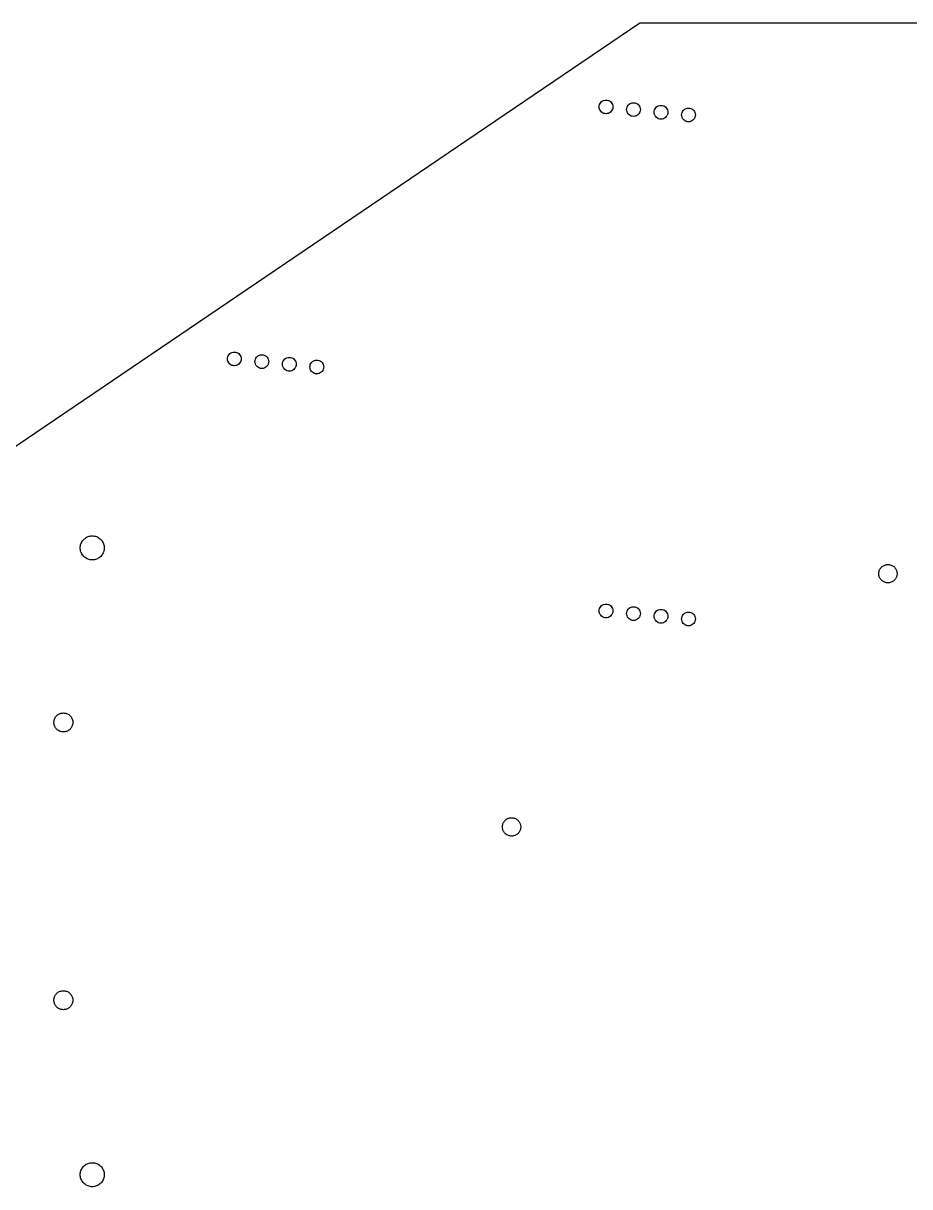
# Model space of a CAD drawing. Extents: x 0 to 867, y 0 to 569.
# Drawn here: x 434.3 to 627.7, y 281.7 to 535.6 of the extents above; entities that cross this region are included whole.
import ezdxf

# ---------------------------------------------------------------- set-up
doc = ezdxf.new("R2010")
doc.units = 0
doc.layers.add('Layer_1', color=7, linetype='CONTINUOUS')

msp = doc.modelspace()

# ---------------------------------------------------------------- linework, layer by layer
at = {"layer": 'Layer_1', "color": 7}
for p, q in [((568.847094, 535.6), (424.321997, 437.599998)), ((630.464108, 535.6), (568.847094, 535.6)), ((561.443079, 518.849998), (561.443079, 518.849998)), ((567.444817, 518.266811), (567.444817, 518.266811)), ((573.446554, 517.683624), (573.446554, 517.683624)), ((579.443099, 517.099997), (579.443099, 517.099997)), ((480.332045, 463.849998), (480.332045, 463.849998)), ((486.333783, 463.266811), (486.333783, 463.266811)), ((492.335521, 462.683624), (492.335521, 462.683624)), ((498.332066, 462.099997), (498.332066, 462.099997)), ((449.332051, 423.725), (449.332051, 423.725)), ((622.964108, 417.475), (622.964108, 417.475)), ((561.443079, 408.849998), (561.443079, 408.849998)), ((567.444817, 408.266811), (567.444817, 408.266811)), ((573.446554, 407.683624), (573.446554, 407.683624)), ((579.443099, 407.1), (579.443099, 407.1)), ((443.032061, 385.085888), (443.032061, 385.085888)), ((540.832051, 362.199999), (540.832051, 362.199999)), ((443.032061, 324.464108), (443.032061, 324.464108)), ((449.332051, 286.925), (449.332051, 286.925))]:
    msp.add_line(p, q, dxfattribs=at)
for points, knots in [([(561.443079, 518.849998), (561.267652, 518.832142), (560.919309, 518.796686), (560.458907, 518.520634), (560.116578, 518.116338), (559.935028, 517.615609), (559.935028, 517.084274), (560.116577, 516.584243), (560.458907, 516.177157), (560.919309, 515.911468), (561.443081, 515.819041), (561.966853, 515.911469), (562.427265, 516.177151), (562.769574, 516.584252), (562.951153, 517.084268), (562.951153, 517.615615), (562.769574, 518.116329), (562.427265, 518.520641), (561.966853, 518.796685), (561.618508, 518.832142), (561.443079, 518.849998)], [0, 0, 0, 0, 0.523586, 1.039674, 1.563268, 2.086856, 2.60295, 3.12654, 3.650134, 4.166223, 4.689808, 5.2134, 5.729494, 6.25308, 6.776676, 7.29277, 7.816365, 8.339951, 8.856045, 9.379637, 9.379637, 9.379637, 9.379637]), ([(567.444817, 518.266811), (567.269448, 518.248889), (566.921217, 518.2133), (566.461026, 517.937197), (566.118864, 517.532951), (565.937412, 517.032346), (565.937412, 516.501161), (566.118865, 516.001258), (566.461025, 515.594211), (566.921217, 515.32851), (567.444823, 515.235741), (567.968428, 515.328507), (568.428628, 515.594205), (568.770766, 516.001265), (568.952222, 516.50116), (568.952222, 517.032347), (568.770767, 517.532944), (568.428627, 517.937203), (567.968428, 518.213303), (567.620191, 518.248889), (567.444817, 518.266811)], [0, 0, 0, 0, 0.523436, 1.039391, 1.562845, 2.086289, 2.602244, 3.125689, 3.649144, 4.165098, 4.688534, 5.211988, 5.727943, 6.251386, 6.77483, 7.290785, 7.81423, 8.337672, 8.853627, 9.377081, 9.377081, 9.377081, 9.377081]), ([(573.446554, 517.683624), (573.271125, 517.665768), (572.92278, 517.630312), (572.46237, 517.354265), (572.120055, 516.949957), (571.938503, 516.449234), (571.938503, 515.917898), (572.120055, 515.417874), (572.46237, 515.010777), (572.92278, 514.745094), (573.446555, 514.652669), (573.970329, 514.745094), (574.43074, 515.010777), (574.773049, 515.417878), (574.954629, 515.917893), (574.954629, 516.449239), (574.773049, 516.949953), (574.430741, 517.354266), (573.970329, 517.630311), (573.621983, 517.665768), (573.446554, 517.683624)], [0, 0, 0, 0, 0.523592, 1.039686, 1.563274, 2.086862, 2.602955, 3.126543, 3.650129, 4.166224, 4.689815, 5.213407, 5.729501, 6.253088, 6.776682, 7.292775, 7.81637, 8.339957, 8.856051, 9.379643, 9.379643, 9.379643, 9.379643]), ([(579.443099, 517.099997), (579.26767, 517.082142), (578.919325, 517.046686), (578.458914, 516.77064), (578.116604, 516.366328), (577.935025, 515.865614), (577.935025, 515.334269), (578.116604, 514.834253), (578.458914, 514.427152), (578.919325, 514.161469), (579.443097, 514.06904), (579.966869, 514.161468), (580.427271, 514.427159), (580.7696, 514.834244), (580.95115, 515.334274), (580.95115, 515.865609), (580.7696, 516.366337), (580.427271, 516.770634), (579.966869, 517.046687), (579.618527, 517.082142), (579.443099, 517.099997)], [0, 0, 0, 0, 0.523592, 1.039686, 1.563272, 2.086867, 2.60296, 3.126554, 3.650141, 4.166235, 4.689828, 5.213413, 5.729502, 6.253097, 6.776685, 7.292778, 7.816366, 8.339961, 8.85605, 9.379635, 9.379635, 9.379635, 9.379635]), ([(480.332045, 463.849998), (480.156677, 463.832076), (479.808446, 463.796488), (479.348254, 463.520385), (479.006094, 463.116138), (478.82464, 462.615534), (478.824641, 462.084349), (479.006093, 461.584445), (479.348254, 461.177399), (479.808446, 460.911697), (480.332052, 460.818927), (480.855657, 460.911695), (481.315856, 461.177393), (481.657996, 461.584452), (481.83945, 462.084348), (481.839451, 462.615535), (481.657995, 463.116131), (481.315856, 463.520391), (480.855657, 463.79649), (480.50742, 463.832076), (480.332045, 463.849998)], [0, 0, 0, 0, 0.523436, 1.03939, 1.562845, 2.086289, 2.602244, 3.125689, 3.649143, 4.165098, 4.688534, 5.211988, 5.727943, 6.251385, 6.774831, 7.290785, 7.814229, 8.337672, 8.853627, 9.377081, 9.377081, 9.377081, 9.377081]), ([(486.333783, 463.266811), (486.158354, 463.248955), (485.810008, 463.213498), (485.349598, 462.937452), (485.007284, 462.533144), (484.825732, 462.032421), (484.825732, 461.501085), (485.007283, 461.001061), (485.349599, 460.593964), (485.810008, 460.328282), (486.333783, 460.235854), (486.857557, 460.328282), (487.317969, 460.593964), (487.660278, 461.001065), (487.841857, 461.50108), (487.841858, 462.032426), (487.660277, 462.53314), (487.317969, 462.937453), (486.857557, 463.213498), (486.509212, 463.248955), (486.333783, 463.266811)], [0, 0, 0, 0, 0.523592, 1.039686, 1.563274, 2.086861, 2.602954, 3.126543, 3.650129, 4.166223, 4.689815, 5.213407, 5.7295, 6.253087, 6.776682, 7.292775, 7.816368, 8.339956, 8.85605, 9.379642, 9.379642, 9.379642, 9.379642]), ([(492.335521, 462.683624), (492.160092, 462.665768), (491.811747, 462.630311), (491.351335, 462.354266), (491.009026, 461.949953), (490.827446, 461.449239), (490.827446, 460.917893), (491.009026, 460.417878), (491.351335, 460.010777), (491.811746, 459.745094), (492.335521, 459.652668), (492.859296, 459.745094), (493.319705, 460.010777), (493.66202, 460.417873), (493.843572, 460.917898), (493.843572, 461.449234), (493.66202, 461.949957), (493.319706, 462.354265), (492.859296, 462.630311), (492.51095, 462.665768), (492.335521, 462.683624)], [0, 0, 0, 0, 0.523592, 1.039686, 1.563274, 2.086868, 2.602961, 3.126556, 3.650142, 4.166236, 4.689828, 5.21342, 5.729514, 6.253101, 6.776688, 7.292782, 7.81637, 8.339957, 8.856051, 9.379643, 9.379643, 9.379643, 9.379643]), ([(498.332066, 462.099997), (498.156637, 462.082142), (497.808291, 462.046686), (497.34788, 461.77064), (497.005571, 461.366328), (496.823991, 460.865614), (496.823991, 460.334269), (497.005571, 459.834253), (497.34788, 459.427152), (497.808291, 459.161469), (498.332063, 459.06904), (498.855836, 459.161468), (499.316237, 459.427159), (499.658567, 459.834244), (499.840117, 460.334274), (499.840117, 460.865609), (499.658567, 461.366337), (499.316238, 461.770634), (498.855836, 462.046687), (498.507493, 462.082142), (498.332066, 462.099997)], [0, 0, 0, 0, 0.523592, 1.039686, 1.563272, 2.086867, 2.60296, 3.126554, 3.650141, 4.166235, 4.689828, 5.213413, 5.729502, 6.253097, 6.776685, 7.292778, 7.816366, 8.339961, 8.85605, 9.379635, 9.379635, 9.379635, 9.379635]), ([(449.332051, 423.725), (449.025149, 423.693636), (448.41574, 423.631358), (447.610395, 423.148186), (447.011663, 422.440725), (446.6941, 421.564689), (446.694101, 420.635106), (447.011662, 419.760296), (447.610395, 419.047937), (448.41574, 418.582968), (449.332051, 418.420623), (450.248365, 418.582969), (451.053713, 419.047941), (451.65247, 419.760289), (451.970028, 420.635107), (451.970029, 421.564688), (451.652469, 422.440732), (451.053714, 423.148183), (450.248365, 423.631358), (449.638953, 423.693636), (449.332051, 423.725)], [0, 0, 0, 0, 0.916034, 1.818953, 2.734974, 3.651004, 4.553925, 5.469957, 6.385976, 7.288895, 8.204928, 9.120963, 10.023888, 10.93992, 11.855952, 12.758873, 13.674903, 14.590937, 15.493862, 16.409897, 16.409897, 16.409897, 16.409897]), ([(622.964108, 417.475), (622.730279, 417.451103), (622.265966, 417.403653), (621.65237, 417.035519), (621.196175, 416.49651), (620.954227, 415.829048), (620.954227, 415.120795), (621.196175, 414.454267), (621.65237, 413.911526), (622.265966, 413.557263), (622.964108, 413.433571), (623.66225, 413.557263), (624.275847, 413.911526), (624.732042, 414.454267), (624.97399, 415.120795), (624.97399, 415.829048), (624.732041, 416.49651), (624.275847, 417.035519), (623.662251, 417.403653), (623.197938, 417.451103), (622.964108, 417.475)], [0, 0, 0, 0, 0.697929, 1.385871, 2.083799, 2.781728, 3.469668, 4.167597, 4.865525, 5.553466, 6.251395, 6.949323, 7.637264, 8.335192, 9.033121, 9.721061, 10.41899, 11.116918, 11.80486, 12.502789, 12.502789, 12.502789, 12.502789]), ([(561.443079, 408.849998), (561.267652, 408.832143), (560.919309, 408.796688), (560.458907, 408.520634), (560.116578, 408.116338), (559.935028, 407.615609), (559.935028, 407.084275), (560.116578, 406.584245), (560.458906, 406.177158), (560.919309, 405.911468), (561.443081, 405.819041), (561.966853, 405.911469), (562.427265, 406.177151), (562.769573, 406.584254), (562.951153, 407.084269), (562.951153, 407.615615), (562.769574, 408.116329), (562.427265, 408.520641), (561.966853, 408.796687), (561.618508, 408.832142), (561.443079, 408.849998)], [0, 0, 0, 0, 0.523586, 1.039674, 1.563269, 2.086857, 2.60295, 3.126538, 3.650134, 4.166222, 4.689808, 5.2134, 5.729494, 6.253082, 6.776676, 7.29277, 7.816364, 8.339951, 8.856045, 9.379636, 9.379636, 9.379636, 9.379636]), ([(567.444817, 408.266811), (567.269388, 408.248955), (566.921042, 408.213498), (566.460632, 407.937452), (566.118318, 407.533144), (565.936765, 407.032421), (565.936766, 406.501085), (566.118317, 406.00106), (566.460632, 405.593964), (566.921042, 405.32828), (567.444817, 405.235855), (567.968591, 405.328281), (568.429002, 405.593963), (568.771312, 406.001065), (568.952891, 406.50108), (568.952891, 407.032426), (568.771311, 407.533139), (568.429003, 407.937453), (567.968591, 408.213498), (567.620245, 408.248955), (567.444817, 408.266811)], [0, 0, 0, 0, 0.523592, 1.039686, 1.563274, 2.086861, 2.602954, 3.126543, 3.650129, 4.166223, 4.689815, 5.213407, 5.729501, 6.253088, 6.776683, 7.292776, 7.816369, 8.339957, 8.856051, 9.379643, 9.379643, 9.379643, 9.379643]), ([(573.446554, 407.683624), (573.271125, 407.665768), (572.92278, 407.630311), (572.46237, 407.354265), (572.120055, 406.949957), (571.938503, 406.449234), (571.938503, 405.917898), (572.120055, 405.417873), (572.46237, 405.010777), (572.92278, 404.745094), (573.446555, 404.652668), (573.970329, 404.745094), (574.43074, 405.010777), (574.773049, 405.417878), (574.954629, 405.917893), (574.954629, 406.449239), (574.773049, 406.949953), (574.430741, 407.354266), (573.970329, 407.630311), (573.621983, 407.665768), (573.446554, 407.683624)], [0, 0, 0, 0, 0.523592, 1.039686, 1.563274, 2.086862, 2.602955, 3.126543, 3.650129, 4.166224, 4.689815, 5.213407, 5.729501, 6.253088, 6.776682, 7.292775, 7.81637, 8.339957, 8.856051, 9.379643, 9.379643, 9.379643, 9.379643]), ([(579.443099, 407.1), (579.267725, 407.082078), (578.919487, 407.046492), (578.459288, 406.770391), (578.11715, 406.36613), (577.935694, 405.865534), (577.935694, 405.334347), (578.117149, 404.834451), (578.459289, 404.427393), (578.919488, 404.161694), (579.443093, 404.068926), (579.966699, 404.161696), (580.42689, 404.427398), (580.769052, 404.834444), (580.950504, 405.334348), (580.950504, 405.865533), (580.769051, 406.366137), (580.426891, 406.770385), (579.966699, 407.046489), (579.618468, 407.082078), (579.443099, 407.1)], [0, 0, 0, 0, 0.523454, 1.03941, 1.562853, 2.086297, 2.602252, 3.125697, 3.649139, 4.165094, 4.688548, 5.211984, 5.727939, 6.251393, 6.774839, 7.290793, 7.814237, 8.337693, 8.853648, 9.377084, 9.377084, 9.377084, 9.377084]), ([(443.032061, 385.085888), (442.789459, 385.061096), (442.307731, 385.011868), (441.671121, 384.629928), (441.197811, 384.070711), (440.94681, 383.378211), (440.94681, 382.643407), (441.197811, 381.951877), (441.671121, 381.388787), (442.307731, 381.021236), (443.032054, 380.892907), (443.756375, 381.021238), (444.392975, 381.388789), (444.866277, 381.951881), (445.117306, 382.643402), (445.117306, 383.378216), (444.866277, 384.070706), (444.392975, 384.629926), (443.756375, 385.011866), (443.274655, 385.061095), (443.032061, 385.085888)], [0, 0, 0, 0, 0.72411, 1.437851, 2.161955, 2.886051, 3.599788, 4.323884, 5.047988, 5.761728, 6.485839, 7.20993, 7.923664, 8.647767, 9.37187, 10.085607, 10.809709, 11.533812, 12.247547, 12.971637, 12.971637, 12.971637, 12.971637]), ([(540.832051, 362.199999), (540.598222, 362.176103), (540.133909, 362.128653), (539.520312, 361.76052), (539.064119, 361.22151), (538.82217, 360.554048), (538.82217, 359.845796), (539.064119, 359.179269), (539.520312, 358.636527), (540.133909, 358.282262), (540.832051, 358.15857), (541.530193, 358.282262), (542.14379, 358.636527), (542.599984, 359.179269), (542.841933, 359.845796), (542.841933, 360.554048), (542.599984, 361.22151), (542.14379, 361.76052), (541.530193, 362.128653), (541.065881, 362.176103), (540.832051, 362.199999)], [0, 0, 0, 0, 0.697929, 1.38587, 2.083799, 2.781727, 3.469667, 4.167595, 4.865524, 5.553465, 6.251394, 6.949323, 7.637264, 8.335193, 9.033121, 9.721061, 10.418989, 11.116918, 11.804859, 12.502788, 12.502788, 12.502788, 12.502788]), ([(443.032061, 324.464108), (442.789459, 324.439317), (442.307731, 324.390089), (441.671121, 324.008149), (441.197811, 323.448931), (440.94681, 322.756432), (440.94681, 322.021628), (441.197811, 321.330098), (441.671121, 320.767008), (442.307731, 320.399457), (443.032054, 320.271128), (443.756375, 320.399459), (444.392975, 320.767009), (444.866277, 321.330102), (445.117306, 322.021623), (445.117306, 322.756436), (444.866277, 323.448927), (444.392975, 324.008147), (443.756375, 324.390086), (443.274655, 324.439316), (443.032061, 324.464108)], [0, 0, 0, 0, 0.72411, 1.437851, 2.161955, 2.886051, 3.599788, 4.323884, 5.047988, 5.761728, 6.485839, 7.20993, 7.923664, 8.647767, 9.37187, 10.085607, 10.809709, 11.533812, 12.247547, 12.971637, 12.971637, 12.971637, 12.971637]), ([(449.332051, 286.925), (449.025149, 286.893636), (448.41574, 286.831358), (447.610395, 286.348187), (447.011662, 285.640727), (446.694101, 284.76469), (446.6941, 283.835107), (447.011663, 282.960298), (447.610395, 282.247938), (448.41574, 281.782968), (449.332051, 281.620623), (450.248365, 281.782969), (451.053714, 282.247941), (451.652469, 282.960291), (451.970029, 283.835108), (451.970028, 284.764689), (451.65247, 285.640734), (451.053713, 286.348184), (450.248365, 286.831358), (449.638953, 286.893636), (449.332051, 286.925)], [0, 0, 0, 0, 0.916034, 1.818952, 2.734972, 3.651004, 4.553925, 5.469955, 6.385976, 7.288895, 8.204928, 9.120963, 10.023889, 10.939922, 11.855952, 12.758873, 13.674905, 14.590937, 15.493862, 16.409897, 16.409897, 16.409897, 16.409897])]:
    msp.add_open_spline(points, degree=3, knots=knots, dxfattribs=at)

doc.saveas('drawing.dxf')
